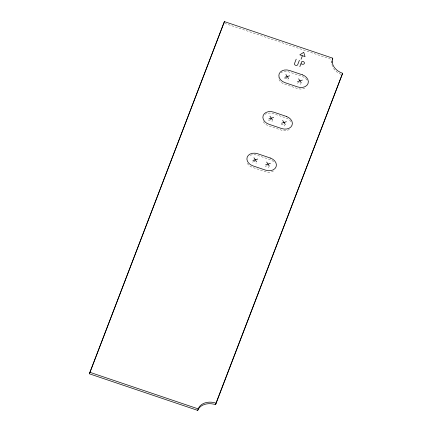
<?xml version="1.0" encoding="UTF-8"?>
<svg xmlns="http://www.w3.org/2000/svg" width="432" height="432" viewBox="0 0 432 432"><rect width="100%" height="100%" fill="white"/><g stroke="black" fill="none" stroke-linecap="round" stroke-linejoin="round"><path stroke-width="0.32" stroke-dasharray="2.16 1.62" d="M284.429 78.862L286.832 78.095M297.124 83.155L299.527 82.382L300.856 84.413M268.45 120.485L270.853 119.718M281.146 124.778L283.549 124.006L284.877 126.036M252.472 162.108L254.875 161.336M265.172 166.396L267.57 165.629L268.898 167.659M224.624 23.344L331.706 59.513M285.838 76.572L288.16 80.125M269.86 118.195L272.182 121.748M253.881 159.813L256.203 163.366M341.021 74.374A14.634 11.124 15.5 0 1 332.878 67.252M332.586 66.62A14.634 11.124 15.5 0 1 331.868 64.071M304.808 88.101A8.537 6.491 15.5 0 1 297.194 88.452L284.499 84.164A8.537 6.491 15.5 0 1 278.44 77.603M306.887 80.017A8.537 6.491 15.5 0 0 301.855 76.313L289.159 72.025A8.537 6.491 15.5 0 0 281 72.695M273.402 171.023A8.537 6.491 15.5 0 1 265.243 171.698L252.547 167.405A8.537 6.491 15.5 0 1 246.715 162.011M273.629 161.735A8.537 6.491 15.5 0 0 269.903 159.559L257.207 155.266A8.537 6.491 15.5 0 0 249.043 155.941M289.381 129.406A8.537 6.491 15.5 0 1 281.221 130.075L268.526 125.788A8.537 6.491 15.5 0 1 262.694 120.388M290.909 121.64A8.537 6.491 15.5 0 0 285.881 117.936L273.186 113.643A8.537 6.491 15.5 0 0 265.021 114.318"/><path stroke-width="0.65" d="M89.375 373.799L224.408 21.6L332.764 58.201A14.634 11.124 15.5 0 0 342.625 73.289L215.579 404.671A14.634 11.124 15.5 0 0 197.732 410.4L89.375 373.799L224.408 21.6M197.732 410.4L198.158 408.872A14.634 11.124 15.5 0 1 216 403.148L342.625 73.289M215.579 404.671L216 403.148M332.483 59.222L332.764 58.201M296.201 59.173L294.505 63.585A1.69 1.285 15.5 0 0 295.645 65.324A1.69 1.285 15.5 0 0 297.702 64.66L299.392 60.253M301.072 59.249L302.427 55.717L305.041 56.603L303.734 52.315L299.813 54.832L302.243 55.652M299.83 66.668L301.709 61.771A0.913 0.697 15.5 0 1 302.827 61.409L303.097 61.501A1.879 1.431 15.5 0 1 304.366 63.439A1.879 1.431 15.5 0 1 302.071 64.179L301.12 63.855M284.85 77.339L289.656 75.794M297.545 81.626L302.351 80.082M268.871 118.957L273.677 117.418M281.572 123.25L286.373 121.705M252.898 160.58L257.699 159.041M265.594 164.867L270.4 163.328M89.802 372.271L198.158 408.872M298.625 78.824L301.277 82.885M285.925 74.536L288.581 78.597M282.647 120.447L285.298 124.508M269.951 116.159L272.603 120.22M266.668 162.07L269.32 166.131M253.973 157.777L256.624 161.843M331.781 62.802A14.634 11.124 15.5 0 1 331.987 60.917M302.281 74.785L289.586 70.497A8.537 6.491 15.5 0 0 279.175 73.834A8.537 6.491 15.5 0 0 284.926 82.636L297.621 86.924A8.537 6.491 15.5 0 0 308.027 83.581A8.537 6.491 15.5 0 0 302.281 74.785M286.303 116.408L273.607 112.12A8.537 6.491 15.5 0 0 263.196 115.457A8.537 6.491 15.5 0 0 268.947 124.259L281.642 128.547A8.537 6.491 15.5 0 0 292.054 125.204A8.537 6.491 15.5 0 0 286.303 116.408M270.324 158.031L257.629 153.738A8.537 6.491 15.5 0 0 247.217 157.081A8.537 6.491 15.5 0 0 252.968 165.883L265.664 170.17A8.537 6.491 15.5 0 0 276.075 166.828A8.537 6.491 15.5 0 0 270.324 158.031"/></g></svg>
